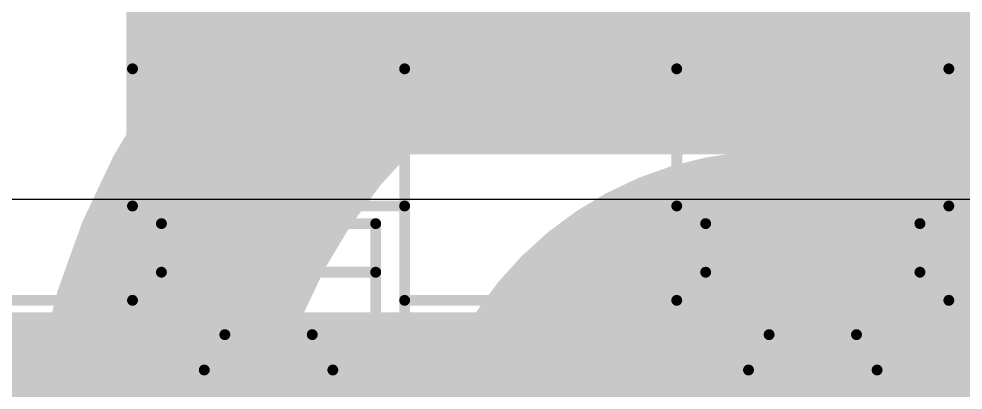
# Model space of a CAD drawing. Header units: inches. Extents: x -6 to 5433, y -4 to 5447.
# Drawn here: x 22.259 to 23.36, y 28.16 to 28.593 of the extents above; entities that cross this region are included whole.
import ezdxf

# ---------------------------------------------------------------- set-up
doc = ezdxf.new("R2010")
doc.units = ezdxf.units.IN
for name, color, linetype in [('Bottom Layer', 5, 'Continuous'), ('Mechanical 4', 56, 'Continuous'), ('Top Layer', 1, 'Continuous'), ('Top Paste', 8, 'Continuous'), ('Top Solder', 216, 'Continuous')]:
    doc.layers.add(name, color=color, linetype=linetype)

msp = doc.modelspace()

# ---------------------------------------------------------------- hatches: boundary and pattern name
at = {"layer": 'Top Layer'}
msp.add_hatch(color=1, dxfattribs=at).paths.add_polyline_path([(25.02559892, 28.53674633), (22.48559892, 28.53674633), (22.48559892, 29.17674759), (25.02559892, 29.17674759)])
at = {"layer": 'Top Paste'}
msp.add_hatch(color=8, dxfattribs=at).paths.add_polyline_path([(25.02559892, 28.53674633), (22.48559892, 28.53674633), (22.48559892, 29.17674759), (25.02559892, 29.17674759)])
at = {"layer": 'Top Solder'}
msp.add_hatch(color=216, dxfattribs=at).paths.add_polyline_path([(25.12719892, 28.43514633), (22.38399892, 28.43514633), (22.38399892, 29.27834759), (25.12719892, 29.27834759)])

# ---------------------------------------------------------------- linework, layer by layer
at = {"layer": 'Bottom Layer'}
for points in [[(22.40538064, 28.02054594, 0.2794, 0.2794, -0.4142135623730951), (23.14198064, 28.75714594, 0.2794, 0.2794, 0)], [(22.86258064, 28.02054594, 0.2794, 0.2794, -0.4142135623730951), (23.14198064, 28.29994594, 0.2794, 0.2794, 0)], [(23.14198064, 28.29994594, 0.2794, 0.2794, 0), (23.51029334, 28.29994594, 0.2794, 0.2794, 0)], [(22.40538064, 27.97254248, 0.2794, 0.2794, 0), (22.40538064, 28.02054594, 0.2794, 0.2794, 0)], [(22.86258064, 27.97254248, 0.2794, 0.2794, 0), (22.86258064, 28.02054594, 0.2794, 0.2794, 0)]]:
    msp.add_lwpolyline(points, format="xyseb", dxfattribs=at)
msp.add_lwpolyline([(23.07213064, 28.29994594, 0.1397, 0.1397, 1), (23.21183064, 28.29994594, 0.1397, 0.1397, 1)], format="xyseb", close=True, dxfattribs=at)
msp.add_lwpolyline([(23.07213064, 28.29994594, 0.1397, 0.1397, 1), (23.21183064, 28.29994594, 0.1397, 0.1397, 1)], format="xyseb", close=True, dxfattribs=at)
at = {"layer": 'Mechanical 4'}
for points in [[(22.3911541, 28.53494674, 0.0127, 0.0127, 0), (22.7086541, 28.53494674, 0.0127, 0.0127, 0)], [(22.3911541, 28.06494514, 0.0127, 0.0127, 0), (22.3911541, 28.53494674, 0.0127, 0.0127, 0)], [(22.7086541, 28.06494514, 0.0127, 0.0127, 0), (22.7086541, 28.53494674, 0.0127, 0.0127, 0)], [(23.0261541, 28.53494674, 0.0127, 0.0127, 0), (23.3436541, 28.53494674, 0.0127, 0.0127, 0)], [(23.0261541, 28.06494514, 0.0127, 0.0127, 0), (23.0261541, 28.53494674, 0.0127, 0.0127, 0)], [(23.3436541, 28.06494514, 0.0127, 0.0127, 0), (23.3436541, 28.53494674, 0.0127, 0.0127, 0)], [(22.3911541, 28.37494452, 0.0127, 0.0127, 0), (22.7086541, 28.37494452, 0.0127, 0.0127, 0)], [(23.0261541, 28.37494452, 0.0127, 0.0127, 0), (23.3436541, 28.37494452, 0.0127, 0.0127, 0)], [(22.42490562, 28.35440862, 0.0127, 0.0127, 0), (22.67490512, 28.35440862, 0.0127, 0.0127, 0)], [(22.42490562, 27.65194622, 0.0127, 0.0127, 0), (22.42490562, 28.35440862, 0.0127, 0.0127, 0)], [(22.67490512, 27.65194622, 0.0127, 0.0127, 0), (22.67490512, 28.35440862, 0.0127, 0.0127, 0)], [(23.05990562, 28.35440862, 0.0127, 0.0127, 0), (23.30990512, 28.35440862, 0.0127, 0.0127, 0)], [(23.05990562, 27.65194622, 0.0127, 0.0127, 0), (23.05990562, 28.35440862, 0.0127, 0.0127, 0)], [(23.30990512, 27.65194622, 0.0127, 0.0127, 0), (23.30990512, 28.35440862, 0.0127, 0.0127, 0)], [(22.42490562, 28.29773868, 0.0127, 0.0127, 0), (22.67490512, 28.29773868, 0.0127, 0.0127, 0)], [(23.05990562, 28.29773868, 0.0127, 0.0127, 0), (23.30990512, 28.29773868, 0.0127, 0.0127, 0)], [(22.0736541, 28.26494474, 0.0127, 0.0127, 0), (22.3911541, 28.26494474, 0.0127, 0.0127, 0)], [(22.7086541, 28.26494474, 0.0127, 0.0127, 0), (23.0261541, 28.26494474, 0.0127, 0.0127, 0)], [(23.3436541, 28.26494474, 0.0127, 0.0127, 0), (23.6611541, 28.26494474, 0.0127, 0.0127, 0)], [(22.47490552, 28.18369522, 0.0127, 0.0127, -0.2473774344944057), (22.4989136, 28.22494482, 0.0127, 0.0127, 0)], [(22.49891614, 28.22494482, 0.0127, 0.0127, 0), (22.6008946, 28.22494482, 0.0127, 0.0127, 0)], [(22.49891614, 28.11528286, 0.0127, 0.0127, 0), (22.49891614, 28.22494482, 0.0127, 0.0127, 0)], [(22.6008946, 28.11528286, 0.0127, 0.0127, 0), (22.6008946, 28.22494482, 0.0127, 0.0127, 0)], [(22.60089714, 28.22494482, 0.0127, 0.0127, -0.2473774344944055), (22.62490522, 28.18369522, 0.0127, 0.0127, 0)], [(23.10990552, 28.18369522, 0.0127, 0.0127, -0.2473774344944057), (23.1339136, 28.22494482, 0.0127, 0.0127, 0)], [(23.13391614, 28.22494482, 0.0127, 0.0127, 0), (23.2358946, 28.22494482, 0.0127, 0.0127, 0)], [(23.13391614, 28.11528286, 0.0127, 0.0127, 0), (23.13391614, 28.22494482, 0.0127, 0.0127, 0)], [(23.2358946, 28.11528286, 0.0127, 0.0127, 0), (23.2358946, 28.22494482, 0.0127, 0.0127, 0)], [(23.23589714, 28.22494482, 0.0127, 0.0127, -0.2473774344944055), (23.25990522, 28.18369522, 0.0127, 0.0127, 0)], [(22.47490552, 27.96434844, 0.0127, 0.0127, 0), (22.47490552, 28.18369522, 0.0127, 0.0127, 0)], [(22.62490522, 27.96434844, 0.0127, 0.0127, 0), (22.62490522, 28.18369522, 0.0127, 0.0127, 0)], [(23.10990552, 27.96434844, 0.0127, 0.0127, 0), (23.10990552, 28.18369522, 0.0127, 0.0127, 0)], [(23.25990522, 27.96434844, 0.0127, 0.0127, 0), (23.25990522, 28.18369522, 0.0127, 0.0127, 0)]]:
    msp.add_lwpolyline(points, format="xyseb", dxfattribs=at)
for points in [[(22.3879791, 28.53494674, 0.00635, 0.00635, 1), (22.3943291, 28.53494674, 0.00635, 0.00635, 1)], [(22.3879791, 28.53494674, 0.00635, 0.00635, 1), (22.3943291, 28.53494674, 0.00635, 0.00635, 1)], [(22.7054791, 28.53494674, 0.00635, 0.00635, 1), (22.7118291, 28.53494674, 0.00635, 0.00635, 1)], [(22.7054791, 28.53494674, 0.00635, 0.00635, 1), (22.7118291, 28.53494674, 0.00635, 0.00635, 1)], [(23.0229791, 28.53494674, 0.00635, 0.00635, 1), (23.0293291, 28.53494674, 0.00635, 0.00635, 1)], [(23.0229791, 28.53494674, 0.00635, 0.00635, 1), (23.0293291, 28.53494674, 0.00635, 0.00635, 1)], [(23.3404791, 28.53494674, 0.00635, 0.00635, 1), (23.3468291, 28.53494674, 0.00635, 0.00635, 1)], [(23.3404791, 28.53494674, 0.00635, 0.00635, 1), (23.3468291, 28.53494674, 0.00635, 0.00635, 1)], [(22.3879791, 28.37494452, 0.00635, 0.00635, 1), (22.3943291, 28.37494452, 0.00635, 0.00635, 1)], [(22.7054791, 28.37494452, 0.00635, 0.00635, 1), (22.7118291, 28.37494452, 0.00635, 0.00635, 1)], [(23.0229791, 28.37494452, 0.00635, 0.00635, 1), (23.0293291, 28.37494452, 0.00635, 0.00635, 1)], [(23.3404791, 28.37494452, 0.00635, 0.00635, 1), (23.3468291, 28.37494452, 0.00635, 0.00635, 1)], [(22.42173062, 28.35440862, 0.00635, 0.00635, 1), (22.42808062, 28.35440862, 0.00635, 0.00635, 1)], [(22.42173062, 28.35440862, 0.00635, 0.00635, 1), (22.42808062, 28.35440862, 0.00635, 0.00635, 1)], [(22.67173012, 28.35440862, 0.00635, 0.00635, 1), (22.67808012, 28.35440862, 0.00635, 0.00635, 1)], [(22.67173012, 28.35440862, 0.00635, 0.00635, 1), (22.67808012, 28.35440862, 0.00635, 0.00635, 1)], [(23.05673062, 28.35440862, 0.00635, 0.00635, 1), (23.06308062, 28.35440862, 0.00635, 0.00635, 1)], [(23.05673062, 28.35440862, 0.00635, 0.00635, 1), (23.06308062, 28.35440862, 0.00635, 0.00635, 1)], [(23.30673012, 28.35440862, 0.00635, 0.00635, 1), (23.31308012, 28.35440862, 0.00635, 0.00635, 1)], [(23.30673012, 28.35440862, 0.00635, 0.00635, 1), (23.31308012, 28.35440862, 0.00635, 0.00635, 1)], [(22.42173062, 28.29773868, 0.00635, 0.00635, 1), (22.42808062, 28.29773868, 0.00635, 0.00635, 1)], [(22.67173012, 28.29773868, 0.00635, 0.00635, 1), (22.67808012, 28.29773868, 0.00635, 0.00635, 1)], [(23.05673062, 28.29773868, 0.00635, 0.00635, 1), (23.06308062, 28.29773868, 0.00635, 0.00635, 1)], [(23.30673012, 28.29773868, 0.00635, 0.00635, 1), (23.31308012, 28.29773868, 0.00635, 0.00635, 1)], [(22.3879791, 28.26494474, 0.00635, 0.00635, 1), (22.3943291, 28.26494474, 0.00635, 0.00635, 1)], [(22.7054791, 28.26494474, 0.00635, 0.00635, 1), (22.7118291, 28.26494474, 0.00635, 0.00635, 1)], [(23.0229791, 28.26494474, 0.00635, 0.00635, 1), (23.0293291, 28.26494474, 0.00635, 0.00635, 1)], [(23.3404791, 28.26494474, 0.00635, 0.00635, 1), (23.3468291, 28.26494474, 0.00635, 0.00635, 1)], [(22.4957386, 28.22494482, 0.00635, 0.00635, 1), (22.5020886, 28.22494482, 0.00635, 0.00635, 1)], [(22.49574114, 28.22494482, 0.00635, 0.00635, 1), (22.50209114, 28.22494482, 0.00635, 0.00635, 1)], [(22.49574114, 28.22494482, 0.00635, 0.00635, 1), (22.50209114, 28.22494482, 0.00635, 0.00635, 1)], [(22.5977196, 28.22494482, 0.00635, 0.00635, 1), (22.6040696, 28.22494482, 0.00635, 0.00635, 1)], [(22.5977196, 28.22494482, 0.00635, 0.00635, 1), (22.6040696, 28.22494482, 0.00635, 0.00635, 1)], [(22.59772214, 28.22494482, 0.00635, 0.00635, 1), (22.60407214, 28.22494482, 0.00635, 0.00635, 1)], [(23.1307386, 28.22494482, 0.00635, 0.00635, 1), (23.1370886, 28.22494482, 0.00635, 0.00635, 1)], [(23.13074114, 28.22494482, 0.00635, 0.00635, 1), (23.13709114, 28.22494482, 0.00635, 0.00635, 1)], [(23.13074114, 28.22494482, 0.00635, 0.00635, 1), (23.13709114, 28.22494482, 0.00635, 0.00635, 1)], [(23.2327196, 28.22494482, 0.00635, 0.00635, 1), (23.2390696, 28.22494482, 0.00635, 0.00635, 1)], [(23.2327196, 28.22494482, 0.00635, 0.00635, 1), (23.2390696, 28.22494482, 0.00635, 0.00635, 1)], [(23.23272214, 28.22494482, 0.00635, 0.00635, 1), (23.23907214, 28.22494482, 0.00635, 0.00635, 1)], [(22.47173052, 28.18369522, 0.00635, 0.00635, 1), (22.47808052, 28.18369522, 0.00635, 0.00635, 1)], [(22.47173052, 28.18369522, 0.00635, 0.00635, 1), (22.47808052, 28.18369522, 0.00635, 0.00635, 1)], [(22.62173022, 28.18369522, 0.00635, 0.00635, 1), (22.62808022, 28.18369522, 0.00635, 0.00635, 1)], [(22.62173022, 28.18369522, 0.00635, 0.00635, 1), (22.62808022, 28.18369522, 0.00635, 0.00635, 1)], [(23.10673052, 28.18369522, 0.00635, 0.00635, 1), (23.11308052, 28.18369522, 0.00635, 0.00635, 1)], [(23.10673052, 28.18369522, 0.00635, 0.00635, 1), (23.11308052, 28.18369522, 0.00635, 0.00635, 1)], [(23.25673022, 28.18369522, 0.00635, 0.00635, 1), (23.26308022, 28.18369522, 0.00635, 0.00635, 1)], [(23.25673022, 28.18369522, 0.00635, 0.00635, 1), (23.26308022, 28.18369522, 0.00635, 0.00635, 1)]]:
    msp.add_lwpolyline(points, format="xyseb", close=True, dxfattribs=at)
at = {"layer": 'Top Layer'}
msp.add_line((25.45081016, 28.38252134), (20.39982712, 28.38252134), dxfattribs=at)
msp.add_lwpolyline([(20.39982712, 28.14944332, 0.2032, 0.2032, 0), (25.54735302, 28.14944332, 0.2032, 0.2032, 0)], format="xyseb", dxfattribs=at)

doc.saveas('drawing.dxf')
